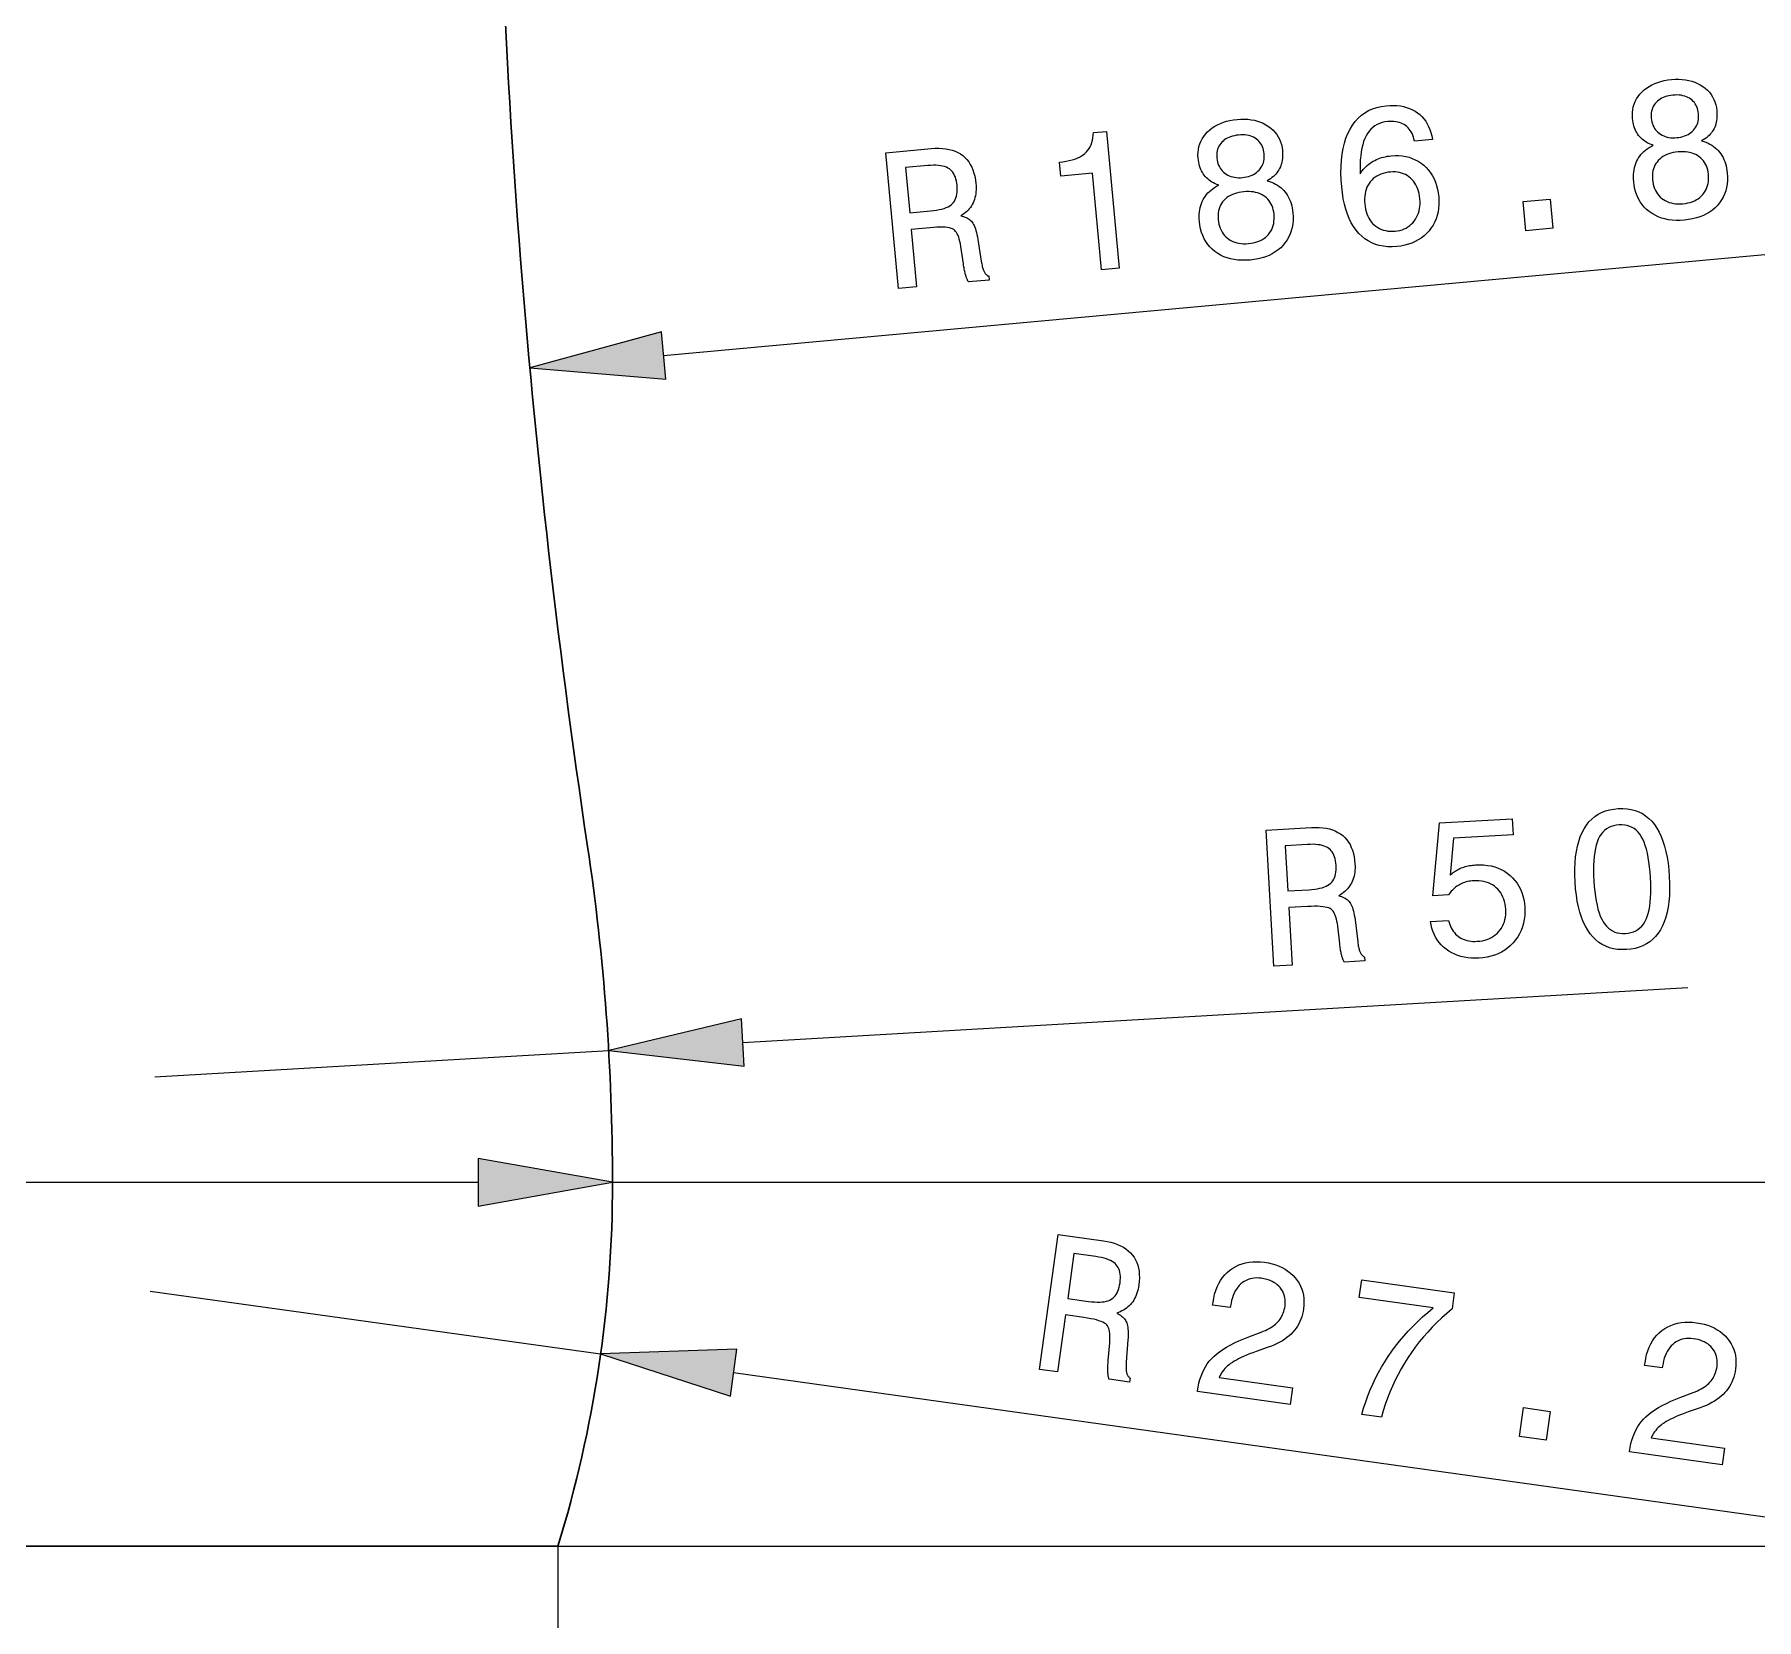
# Model space of a CAD drawing. Extents: x 0 to 297, y 0 to 420.
# Drawn here: x 154.89 to 192.76, y 146.54 to 181.4 of the extents above; entities that cross this region are included whole.
import ezdxf

# ---------------------------------------------------------------- set-up
doc = ezdxf.new("R2010")
doc.units = 0

msp = doc.modelspace()

# ---------------------------------------------------------------- linework, layer by layer
at = {"color": 7, "lineweight": 13}
for p, q in [((168.725, 174.341), (195.747, 176.822)), ((170.466, 159.232), (191.254, 160.44)), ((126.555, 156.158), (164.646, 156.158)), ((167.6, 156.158), (204.684, 156.158)), ((167.6, 156.158), (204.674, 156.158)), ((170.264, 151.974), (195.331, 148.469)), ((166.4, 148.158), (204.684, 148.158)), ((166.4, 148.158), (213.797, 148.158))]:
    msp.add_line(p, q, dxfattribs=at)
at = {"color": 7, "lineweight": 13, "ltscale": 0.25}
for p, q in [((157.533, 158.48), (167.516, 159.06)), ((157.434, 153.767), (167.338, 152.383))]:
    msp.add_line(p, q, dxfattribs=at)
at = {"color": 7, "lineweight": 30}
for p, q in [((166.4, 148.158), (124.8, 148.158)), ((166.35, 148.158), (124.85, 148.158))]:
    msp.add_line(p, q, dxfattribs=at)
at = {"color": 7, "lineweight": 13, "ltscale": 0.30615}
msp.add_line((166.4, 148.158), (166.4, 135.912), dxfattribs=at)
at = {"color": 7, "lineweight": 13}
for points in [[(190.489, 178.965), (190.448, 178.98), (190.41, 178.997), (190.374, 179.015), (190.339, 179.035), (190.306, 179.056), (190.275, 179.078), (190.246, 179.102), (190.219, 179.128), (190.194, 179.155), (190.17, 179.183), (190.148, 179.214), (190.129, 179.245), (190.111, 179.278), (190.094, 179.313), (190.08, 179.35), (190.068, 179.388), (190.057, 179.428), (190.048, 179.469), (190.041, 179.512), (190.036, 179.557), (190.033, 179.624), (190.034, 179.689), (190.042, 179.752), (190.054, 179.814), (190.072, 179.873), (190.095, 179.93), (190.124, 179.984), (190.158, 180.037), (190.198, 180.088), (190.242, 180.136), (190.292, 180.182), (190.344, 180.224), (190.401, 180.261), (190.461, 180.295), (190.524, 180.324), (190.591, 180.35), (190.661, 180.371), (190.735, 180.389), (190.812, 180.403), (190.893, 180.412), (190.975, 180.418), (191.054, 180.418), (191.13, 180.414), (191.203, 180.406), (191.274, 180.393), (191.342, 180.376), (191.406, 180.353), (191.468, 180.327), (191.527, 180.295), (191.584, 180.26), (191.636, 180.22), (191.684, 180.177), (191.727, 180.132), (191.765, 180.083), (191.798, 180.031), (191.826, 179.976), (191.849, 179.918), (191.868, 179.858), (191.881, 179.794), (191.89, 179.727), (191.893, 179.682), (191.894, 179.638), (191.893, 179.595), (191.89, 179.554), (191.885, 179.514), (191.878, 179.475), (191.869, 179.438), (191.858, 179.402), (191.844, 179.367), (191.829, 179.334), (191.811, 179.301), (191.791, 179.27), (191.77, 179.24), (191.745, 179.212), (191.719, 179.184), (191.691, 179.157), (191.66, 179.132), (191.627, 179.108), (191.592, 179.085), (191.555, 179.063), (191.605, 179.048), (191.652, 179.031), (191.697, 179.011), (191.74, 178.99), (191.781, 178.966), (191.82, 178.94), (191.856, 178.911), (191.89, 178.881), (191.922, 178.848), (191.952, 178.814), (191.979, 178.777), (192.004, 178.738), (192.027, 178.697), (192.047, 178.654), (192.065, 178.61), (192.08, 178.563), (192.094, 178.514), (192.105, 178.464), (192.113, 178.411), (192.12, 178.357), (192.124, 178.272), (192.124, 178.191), (192.117, 178.112), (192.104, 178.036), (192.086, 177.964), (192.061, 177.894), (192.031, 177.827), (191.994, 177.763), (191.952, 177.703), (191.904, 177.645), (191.851, 177.591), (191.794, 177.542), (191.732, 177.497), (191.666, 177.458), (191.595, 177.423), (191.52, 177.393), (191.441, 177.367), (191.358, 177.347), (191.27, 177.331), (191.177, 177.32), (191.085, 177.314), (190.995, 177.313), (190.909, 177.318), (190.827, 177.329), (190.748, 177.345), (190.672, 177.366), (190.6, 177.393), (190.532, 177.426), (190.466, 177.464), (190.404, 177.507), (190.347, 177.555), (190.295, 177.607), (190.247, 177.663), (190.206, 177.724), (190.169, 177.788), (190.138, 177.856), (190.111, 177.928), (190.09, 178.004), (190.075, 178.084), (190.064, 178.168), (190.06, 178.223), (190.059, 178.276), (190.061, 178.328), (190.065, 178.378), (190.072, 178.427), (190.082, 178.474), (190.094, 178.52), (190.109, 178.564), (190.126, 178.607), (190.146, 178.648), (190.169, 178.687), (190.194, 178.725), (190.222, 178.761), (190.252, 178.796), (190.285, 178.828), (190.321, 178.859), (190.359, 178.888), (190.4, 178.916), (190.443, 178.941)], [(190.449, 179.561), (190.454, 179.519), (190.462, 179.479), (190.473, 179.441), (190.486, 179.405), (190.502, 179.371), (190.521, 179.338), (190.542, 179.308), (190.566, 179.28), (190.593, 179.254), (190.622, 179.229), (190.654, 179.207), (190.687, 179.188), (190.722, 179.171), (190.758, 179.158), (190.796, 179.147), (190.836, 179.139), (190.877, 179.133), (190.92, 179.131), (190.965, 179.131), (191.011, 179.134), (191.057, 179.139), (191.101, 179.147), (191.143, 179.158), (191.183, 179.171), (191.221, 179.186), (191.257, 179.203), (191.29, 179.224), (191.322, 179.246), (191.351, 179.271), (191.378, 179.299), (191.402, 179.328), (191.424, 179.359), (191.442, 179.391), (191.458, 179.424), (191.47, 179.46), (191.48, 179.496), (191.486, 179.534), (191.49, 179.573), (191.49, 179.614), (191.488, 179.656), (191.483, 179.698), (191.475, 179.737), (191.464, 179.775), (191.451, 179.811), (191.436, 179.844), (191.417, 179.875), (191.397, 179.905), (191.373, 179.932), (191.347, 179.957), (191.318, 179.98), (191.288, 180.001), (191.255, 180.019), (191.22, 180.034), (191.184, 180.047), (191.145, 180.057), (191.105, 180.065), (191.063, 180.069), (191.019, 180.072), (190.973, 180.071), (190.925, 180.068), (190.878, 180.062), (190.833, 180.054), (190.79, 180.044), (190.75, 180.032), (190.712, 180.017), (190.676, 180), (190.643, 179.981), (190.612, 179.96), (190.583, 179.936), (190.556, 179.91), (190.532, 179.882), (190.511, 179.853), (190.493, 179.822), (190.478, 179.789), (190.466, 179.755), (190.456, 179.719), (190.45, 179.682), (190.447, 179.643), (190.446, 179.603)], [(185.633, 179.095), (185.238, 179.059), (185.228, 179.104), (185.216, 179.146), (185.202, 179.186), (185.186, 179.224), (185.167, 179.259), (185.147, 179.292), (185.124, 179.323), (185.099, 179.351), (185.073, 179.377), (185.044, 179.4), (185.013, 179.42), (184.98, 179.439), (184.946, 179.454), (184.909, 179.467), (184.871, 179.477), (184.831, 179.484), (184.789, 179.489), (184.745, 179.491), (184.7, 179.491), (184.652, 179.488), (184.589, 179.479), (184.529, 179.465), (184.472, 179.447), (184.419, 179.423), (184.369, 179.394), (184.324, 179.36), (184.281, 179.321), (184.242, 179.277), (184.207, 179.227), (184.175, 179.173), (184.147, 179.113), (184.122, 179.048), (184.101, 178.978), (184.083, 178.903), (184.068, 178.822), (184.057, 178.736), (184.049, 178.645), (184.045, 178.548), (184.044, 178.447), (184.047, 178.34), (184.069, 178.374), (184.093, 178.406), (184.119, 178.437), (184.145, 178.467), (184.173, 178.495), (184.202, 178.521), (184.233, 178.547), (184.264, 178.57), (184.297, 178.593), (184.332, 178.613), (184.367, 178.633), (184.403, 178.651), (184.44, 178.667), (184.479, 178.681), (184.518, 178.694), (184.558, 178.705), (184.6, 178.715), (184.642, 178.723), (184.686, 178.73), (184.73, 178.735), (184.814, 178.74), (184.894, 178.739), (184.972, 178.732), (185.048, 178.72), (185.12, 178.702), (185.19, 178.678), (185.258, 178.649), (185.322, 178.614), (185.384, 178.573), (185.444, 178.526), (185.499, 178.475), (185.549, 178.419), (185.595, 178.36), (185.635, 178.296), (185.671, 178.229), (185.702, 178.158), (185.727, 178.083), (185.748, 178.004), (185.763, 177.921), (185.774, 177.833), (185.779, 177.746), (185.779, 177.661), (185.772, 177.579), (185.759, 177.5), (185.741, 177.424), (185.717, 177.35), (185.686, 177.28), (185.65, 177.212), (185.608, 177.147), (185.56, 177.085), (185.507, 177.026), (185.45, 176.973), (185.389, 176.926), (185.325, 176.883), (185.256, 176.846), (185.183, 176.814), (185.106, 176.788), (185.025, 176.766), (184.941, 176.75), (184.852, 176.739), (184.749, 176.733), (184.65, 176.735), (184.556, 176.745), (184.466, 176.762), (184.38, 176.787), (184.299, 176.82), (184.221, 176.861), (184.148, 176.909), (184.079, 176.965), (184.014, 177.028), (183.954, 177.099), (183.899, 177.177), (183.849, 177.262), (183.804, 177.354), (183.764, 177.453), (183.729, 177.558), (183.699, 177.671), (183.674, 177.79), (183.654, 177.917), (183.639, 178.05), (183.628, 178.207), (183.623, 178.358), (183.625, 178.501), (183.633, 178.638), (183.648, 178.769), (183.67, 178.892), (183.698, 179.009), (183.733, 179.119), (183.774, 179.223), (183.822, 179.319), (183.876, 179.409), (183.936, 179.489), (184.001, 179.562), (184.072, 179.626), (184.148, 179.682), (184.23, 179.729), (184.318, 179.768), (184.411, 179.799), (184.51, 179.822), (184.614, 179.836), (184.698, 179.841), (184.778, 179.842), (184.855, 179.838), (184.93, 179.83), (185, 179.817), (185.068, 179.799), (185.133, 179.776), (185.194, 179.749), (185.252, 179.718), (185.307, 179.681), (185.358, 179.64), (185.405, 179.596), (185.448, 179.547), (185.487, 179.494), (185.522, 179.438), (185.552, 179.377), (185.578, 179.313), (185.601, 179.244), (185.619, 179.172)], [(178.355, 176.229), (178.16, 178.354), (177.463, 178.29), (177.435, 178.594), (177.509, 178.604), (177.58, 178.615), (177.646, 178.629), (177.708, 178.645), (177.766, 178.664), (177.82, 178.684), (177.869, 178.707), (177.915, 178.732), (177.956, 178.759), (177.993, 178.788), (178.026, 178.82), (178.056, 178.855), (178.083, 178.893), (178.106, 178.935), (178.126, 178.979), (178.143, 179.026), (178.157, 179.076), (178.167, 179.129), (178.174, 179.185), (178.177, 179.245), (178.469, 179.271), (178.745, 176.265)], [(180.934, 178.088), (180.894, 178.103), (180.856, 178.12), (180.819, 178.138), (180.785, 178.157), (180.752, 178.178), (180.721, 178.201), (180.692, 178.225), (180.665, 178.251), (180.639, 178.278), (180.616, 178.306), (180.594, 178.336), (180.574, 178.368), (180.556, 178.401), (180.54, 178.436), (180.526, 178.473), (180.513, 178.511), (180.503, 178.55), (180.494, 178.592), (180.487, 178.635), (180.482, 178.679), (180.478, 178.747), (180.48, 178.812), (180.487, 178.875), (180.5, 178.936), (180.518, 178.995), (180.541, 179.052), (180.57, 179.107), (180.604, 179.16), (180.643, 179.211), (180.688, 179.259), (180.737, 179.305), (180.79, 179.346), (180.846, 179.384), (180.906, 179.417), (180.97, 179.447), (181.036, 179.473), (181.107, 179.494), (181.181, 179.512), (181.258, 179.525), (181.339, 179.535), (181.421, 179.54), (181.5, 179.541), (181.576, 179.537), (181.649, 179.529), (181.72, 179.516), (181.787, 179.498), (181.852, 179.476), (181.914, 179.449), (181.973, 179.418), (182.03, 179.382), (182.082, 179.343), (182.13, 179.3), (182.172, 179.254), (182.21, 179.206), (182.243, 179.154), (182.272, 179.099), (182.295, 179.041), (182.313, 178.98), (182.327, 178.916), (182.336, 178.849), (182.339, 178.804), (182.34, 178.76), (182.339, 178.718), (182.336, 178.677), (182.331, 178.637), (182.324, 178.598), (182.314, 178.561), (182.303, 178.525), (182.29, 178.49), (182.274, 178.456), (182.257, 178.424), (182.237, 178.393), (182.215, 178.363), (182.191, 178.334), (182.165, 178.307), (182.136, 178.28), (182.106, 178.255), (182.073, 178.231), (182.038, 178.208), (182.001, 178.186), (182.05, 178.171), (182.098, 178.153), (182.143, 178.134), (182.186, 178.112), (182.227, 178.088), (182.265, 178.062), (182.302, 178.034), (182.336, 178.004), (182.368, 177.971), (182.397, 177.936), (182.425, 177.899), (182.45, 177.861), (182.472, 177.82), (182.493, 177.777), (182.51, 177.732), (182.526, 177.686), (182.539, 177.637), (182.55, 177.587), (182.559, 177.534), (182.565, 177.48), (182.57, 177.395), (182.569, 177.313), (182.562, 177.235), (182.55, 177.159), (182.531, 177.086), (182.507, 177.017), (182.476, 176.95), (182.44, 176.886), (182.398, 176.825), (182.35, 176.768), (182.297, 176.714), (182.24, 176.664), (182.178, 176.62), (182.112, 176.58), (182.041, 176.545), (181.966, 176.515), (181.887, 176.49), (181.803, 176.469), (181.715, 176.454), (181.623, 176.442), (181.53, 176.437), (181.441, 176.436), (181.355, 176.441), (181.273, 176.452), (181.194, 176.468), (181.118, 176.489), (181.046, 176.516), (180.977, 176.548), (180.912, 176.586), (180.85, 176.63), (180.793, 176.678), (180.74, 176.73), (180.693, 176.786), (180.651, 176.846), (180.615, 176.91), (180.583, 176.979), (180.557, 177.051), (180.536, 177.127), (180.52, 177.207), (180.51, 177.291), (180.506, 177.346), (180.505, 177.399), (180.507, 177.45), (180.511, 177.501), (180.518, 177.549), (180.527, 177.597), (180.539, 177.642), (180.554, 177.686), (180.572, 177.729), (180.592, 177.77), (180.615, 177.81), (180.64, 177.848), (180.668, 177.884), (180.698, 177.918), (180.731, 177.951), (180.767, 177.982), (180.805, 178.011), (180.845, 178.038), (180.889, 178.064)], [(180.894, 178.683), (180.9, 178.641), (180.908, 178.601), (180.918, 178.563), (180.932, 178.527), (180.948, 178.493), (180.966, 178.461), (180.988, 178.431), (181.012, 178.403), (181.038, 178.376), (181.068, 178.352), (181.099, 178.33), (181.132, 178.311), (181.167, 178.294), (181.204, 178.28), (181.242, 178.269), (181.281, 178.261), (181.323, 178.256), (181.366, 178.253), (181.41, 178.253), (181.457, 178.256), (181.503, 178.262), (181.547, 178.27), (181.589, 178.28), (181.629, 178.293), (181.667, 178.308), (181.702, 178.326), (181.736, 178.346), (181.767, 178.369), (181.796, 178.394), (181.823, 178.421), (181.848, 178.451), (181.869, 178.481), (181.888, 178.514), (181.903, 178.547), (181.916, 178.582), (181.925, 178.619), (181.932, 178.657), (181.935, 178.696), (181.936, 178.737), (181.934, 178.779), (181.928, 178.82), (181.921, 178.86), (181.91, 178.898), (181.897, 178.933), (181.881, 178.967), (181.863, 178.998), (181.842, 179.027), (181.819, 179.055), (181.793, 179.08), (181.764, 179.103), (181.733, 179.124), (181.7, 179.142), (181.666, 179.157), (181.629, 179.17), (181.591, 179.18), (181.551, 179.187), (181.508, 179.192), (181.464, 179.194), (181.418, 179.194), (181.371, 179.191), (181.324, 179.185), (181.279, 179.177), (181.236, 179.167), (181.196, 179.155), (181.158, 179.14), (181.122, 179.123), (181.089, 179.104), (181.057, 179.083), (181.029, 179.059), (181.002, 179.033), (180.978, 179.005), (180.957, 178.976), (180.939, 178.944), (180.924, 178.912), (180.911, 178.878), (180.902, 178.842), (180.896, 178.805), (180.892, 178.766), (180.892, 178.725)], [(173.889, 175.819), (173.615, 178.802), (174.612, 178.894), (174.698, 178.9), (174.781, 178.901), (174.859, 178.897), (174.934, 178.888), (175.005, 178.875), (175.073, 178.857), (175.136, 178.835), (175.196, 178.807), (175.252, 178.775), (175.304, 178.738), (175.352, 178.697), (175.396, 178.651), (175.435, 178.601), (175.47, 178.546), (175.501, 178.487), (175.528, 178.424), (175.551, 178.356), (175.569, 178.284), (175.583, 178.207), (175.593, 178.127), (175.596, 178.078), (175.598, 178.031), (175.597, 177.985), (175.594, 177.941), (175.589, 177.898), (175.581, 177.856), (175.572, 177.815), (175.561, 177.776), (175.547, 177.738), (175.531, 177.702), (175.513, 177.667), (175.493, 177.633), (175.472, 177.601), (175.447, 177.57), (175.421, 177.54), (175.393, 177.512), (175.363, 177.486), (175.331, 177.46), (175.297, 177.437), (175.26, 177.414), (175.293, 177.407), (175.324, 177.397), (175.353, 177.387), (175.381, 177.375), (175.407, 177.362), (175.431, 177.347), (175.453, 177.331), (175.474, 177.314), (175.493, 177.295), (175.51, 177.275), (175.526, 177.253), (175.541, 177.227), (175.556, 177.198), (175.569, 177.165), (175.582, 177.129), (175.594, 177.089), (175.606, 177.046), (175.617, 177), (175.627, 176.95), (175.636, 176.896), (175.712, 176.414), (175.717, 176.384), (175.722, 176.355), (175.728, 176.328), (175.734, 176.303), (175.74, 176.279), (175.746, 176.257), (175.752, 176.237), (175.759, 176.219), (175.766, 176.202), (175.773, 176.187), (175.781, 176.173), (175.789, 176.16), (175.797, 176.148), (175.807, 176.136), (175.817, 176.126), (175.827, 176.116), (175.838, 176.107), (175.85, 176.098), (175.863, 176.091), (175.876, 176.084), (175.883, 176.002), (175.432, 175.961), (175.425, 175.97), (175.418, 175.981), (175.412, 175.993), (175.406, 176.005), (175.399, 176.019), (175.393, 176.033), (175.387, 176.049), (175.382, 176.065), (175.376, 176.083), (175.37, 176.101), (175.365, 176.121), (175.359, 176.142), (175.354, 176.164), (175.348, 176.188), (175.343, 176.213), (175.338, 176.239), (175.332, 176.267), (175.327, 176.296), (175.322, 176.327), (175.317, 176.359), (175.26, 176.743), (175.251, 176.799), (175.24, 176.851), (175.228, 176.898), (175.215, 176.942), (175.2, 176.981), (175.184, 177.015), (175.166, 177.046), (175.148, 177.072), (175.127, 177.094), (175.106, 177.112), (175.081, 177.127), (175.049, 177.139), (175.012, 177.149), (174.969, 177.157), (174.919, 177.162), (174.864, 177.165), (174.802, 177.165), (174.735, 177.163), (174.661, 177.159), (174.581, 177.153), (174.172, 177.115), (174.288, 175.856)], [(190.477, 178.215), (190.484, 178.161), (190.493, 178.111), (190.506, 178.062), (190.522, 178.017), (190.541, 177.974), (190.563, 177.934), (190.588, 177.896), (190.616, 177.861), (190.647, 177.828), (190.681, 177.798), (190.718, 177.771), (190.757, 177.748), (190.798, 177.727), (190.842, 177.711), (190.887, 177.697), (190.934, 177.687), (190.984, 177.68), (191.035, 177.677), (191.089, 177.677), (191.144, 177.681), (191.2, 177.688), (191.253, 177.697), (191.303, 177.71), (191.351, 177.725), (191.396, 177.744), (191.438, 177.765), (191.478, 177.79), (191.514, 177.817), (191.549, 177.847), (191.58, 177.881), (191.608, 177.916), (191.633, 177.954), (191.654, 177.994), (191.672, 178.036), (191.686, 178.079), (191.697, 178.125), (191.704, 178.172), (191.708, 178.222), (191.708, 178.274), (191.705, 178.327), (191.699, 178.377), (191.69, 178.424), (191.677, 178.469), (191.662, 178.511), (191.643, 178.551), (191.622, 178.589), (191.597, 178.624), (191.569, 178.656), (191.538, 178.686), (191.505, 178.714), (191.468, 178.739), (191.429, 178.761), (191.388, 178.78), (191.345, 178.795), (191.3, 178.807), (191.252, 178.816), (191.202, 178.822), (191.15, 178.825), (191.096, 178.825), (191.04, 178.821), (190.984, 178.814), (190.931, 178.805), (190.88, 178.793), (190.833, 178.778), (190.788, 178.76), (190.746, 178.74), (190.706, 178.717), (190.669, 178.691), (190.635, 178.663), (190.604, 178.632), (190.576, 178.598), (190.551, 178.563), (190.529, 178.526), (190.512, 178.487), (190.497, 178.446), (190.486, 178.403), (190.479, 178.359), (190.475, 178.312), (190.474, 178.264)], [(174.534, 178.518), (174.047, 178.474), (174.138, 177.481), (174.598, 177.523), (174.666, 177.53), (174.729, 177.54), (174.788, 177.551), (174.843, 177.564), (174.893, 177.579), (174.939, 177.596), (174.98, 177.615), (175.017, 177.636), (175.049, 177.659), (175.077, 177.683), (175.101, 177.71), (175.122, 177.74), (175.14, 177.773), (175.155, 177.808), (175.167, 177.847), (175.175, 177.888), (175.181, 177.932), (175.184, 177.978), (175.183, 178.028), (175.18, 178.08), (175.174, 178.131), (175.165, 178.179), (175.154, 178.224), (175.141, 178.266), (175.125, 178.304), (175.107, 178.339), (175.086, 178.371), (175.063, 178.399), (175.037, 178.425), (175.009, 178.447), (174.978, 178.466), (174.943, 178.482), (174.904, 178.496), (174.862, 178.507), (174.817, 178.515), (174.767, 178.521), (174.715, 178.525), (174.658, 178.525), (174.598, 178.523)], [(185.359, 177.791), (185.352, 177.848), (185.342, 177.903), (185.329, 177.954), (185.313, 178.003), (185.294, 178.05), (185.272, 178.094), (185.247, 178.135), (185.219, 178.173), (185.188, 178.209), (185.154, 178.242), (185.118, 178.272), (185.08, 178.299), (185.04, 178.321), (184.999, 178.34), (184.955, 178.356), (184.911, 178.368), (184.864, 178.376), (184.816, 178.38), (184.766, 178.381), (184.714, 178.378), (184.657, 178.371), (184.602, 178.36), (184.551, 178.347), (184.502, 178.33), (184.456, 178.311), (184.413, 178.287), (184.373, 178.261), (184.335, 178.232), (184.301, 178.199), (184.269, 178.163), (184.241, 178.125), (184.216, 178.084), (184.195, 178.041), (184.177, 177.995), (184.163, 177.948), (184.152, 177.898), (184.145, 177.845), (184.142, 177.791), (184.142, 177.734), (184.146, 177.675), (184.153, 177.617), (184.163, 177.561), (184.176, 177.508), (184.192, 177.458), (184.212, 177.41), (184.234, 177.365), (184.259, 177.323), (184.288, 177.284), (184.32, 177.248), (184.354, 177.214), (184.391, 177.184), (184.431, 177.157), (184.472, 177.134), (184.515, 177.115), (184.56, 177.1), (184.607, 177.088), (184.657, 177.08), (184.708, 177.076), (184.761, 177.075), (184.816, 177.079), (184.869, 177.085), (184.919, 177.095), (184.967, 177.109), (185.013, 177.126), (185.056, 177.146), (185.096, 177.17), (185.135, 177.198), (185.171, 177.228), (185.204, 177.263), (185.235, 177.3), (185.264, 177.341), (185.288, 177.383), (185.31, 177.427), (185.327, 177.473), (185.341, 177.521), (185.352, 177.572), (185.359, 177.623), (185.362, 177.677), (185.362, 177.733)], [(180.923, 177.337), (180.929, 177.284), (180.939, 177.233), (180.952, 177.185), (180.967, 177.14), (180.986, 177.097), (181.008, 177.056), (181.033, 177.019), (181.062, 176.983), (181.093, 176.951), (181.127, 176.921), (181.164, 176.894), (181.203, 176.87), (181.244, 176.85), (181.287, 176.833), (181.332, 176.82), (181.38, 176.81), (181.429, 176.803), (181.481, 176.8), (181.534, 176.8), (181.59, 176.804), (181.646, 176.81), (181.699, 176.82), (181.749, 176.833), (181.797, 176.848), (181.842, 176.867), (181.884, 176.888), (181.923, 176.913), (181.96, 176.94), (181.994, 176.97), (182.026, 177.003), (182.054, 177.039), (182.079, 177.077), (182.1, 177.117), (182.118, 177.158), (182.132, 177.202), (182.143, 177.248), (182.15, 177.295), (182.154, 177.345), (182.154, 177.396), (182.151, 177.45), (182.145, 177.5), (182.135, 177.547), (182.123, 177.592), (182.108, 177.634), (182.089, 177.674), (182.067, 177.711), (182.043, 177.746), (182.015, 177.779), (181.984, 177.809), (181.95, 177.837), (181.914, 177.862), (181.875, 177.884), (181.834, 177.902), (181.791, 177.918), (181.745, 177.93), (181.698, 177.939), (181.648, 177.945), (181.596, 177.948), (181.542, 177.947), (181.485, 177.944), (181.429, 177.937), (181.376, 177.928), (181.326, 177.916), (181.278, 177.901), (181.234, 177.883), (181.191, 177.863), (181.152, 177.84), (181.115, 177.814), (181.081, 177.786), (181.05, 177.754), (181.021, 177.721), (180.996, 177.685), (180.975, 177.648), (180.957, 177.609), (180.943, 177.568), (180.932, 177.526), (180.924, 177.481), (180.92, 177.435), (180.92, 177.387)], [(187.689, 177.086), (187.63, 177.727), (188.224, 177.781), (188.283, 177.141)], [(168.678, 174.86), (165.783, 174.071), (168.773, 173.822)], [(185.59, 161.896), (185.99, 161.919), (186.001, 161.874), (186.015, 161.831), (186.03, 161.79), (186.049, 161.752), (186.069, 161.715), (186.092, 161.681), (186.117, 161.649), (186.144, 161.619), (186.174, 161.591), (186.206, 161.566), (186.24, 161.543), (186.276, 161.522), (186.313, 161.505), (186.352, 161.49), (186.393, 161.478), (186.435, 161.468), (186.478, 161.461), (186.524, 161.457), (186.571, 161.456), (186.619, 161.458), (186.678, 161.463), (186.734, 161.472), (186.788, 161.484), (186.839, 161.5), (186.888, 161.519), (186.934, 161.542), (186.977, 161.569), (187.018, 161.598), (187.057, 161.632), (187.092, 161.669), (187.125, 161.709), (187.154, 161.751), (187.179, 161.795), (187.2, 161.841), (187.217, 161.889), (187.231, 161.939), (187.241, 161.992), (187.247, 162.046), (187.249, 162.103), (187.247, 162.162), (187.242, 162.221), (187.233, 162.278), (187.221, 162.333), (187.206, 162.384), (187.186, 162.433), (187.164, 162.479), (187.138, 162.523), (187.108, 162.564), (187.075, 162.602), (187.038, 162.637), (186.999, 162.669), (186.957, 162.698), (186.913, 162.723), (186.867, 162.743), (186.818, 162.761), (186.767, 162.774), (186.714, 162.784), (186.659, 162.79), (186.601, 162.792), (186.542, 162.79), (186.507, 162.787), (186.473, 162.783), (186.44, 162.778), (186.407, 162.771), (186.375, 162.763), (186.344, 162.753), (186.314, 162.743), (186.284, 162.73), (186.255, 162.717), (186.227, 162.702), (186.199, 162.686), (186.172, 162.668), (186.146, 162.649), (186.121, 162.629), (186.097, 162.608), (186.073, 162.585), (186.05, 162.561), (186.029, 162.536), (186.007, 162.509), (185.987, 162.481), (185.644, 162.461), (185.788, 164.062), (187.387, 164.155), (187.408, 163.801), (186.096, 163.725), (186.023, 162.912), (186.044, 162.932), (186.066, 162.951), (186.088, 162.969), (186.112, 162.986), (186.136, 163.002), (186.161, 163.018), (186.186, 163.032), (186.213, 163.046), (186.24, 163.059), (186.269, 163.071), (186.298, 163.082), (186.327, 163.092), (186.357, 163.101), (186.388, 163.109), (186.419, 163.117), (186.451, 163.123), (186.484, 163.128), (186.517, 163.133), (186.55, 163.136), (186.585, 163.139), (186.675, 163.141), (186.762, 163.138), (186.846, 163.129), (186.927, 163.115), (187.005, 163.095), (187.079, 163.069), (187.15, 163.037), (187.217, 163), (187.281, 162.957), (187.342, 162.908), (187.399, 162.855), (187.45, 162.798), (187.496, 162.737), (187.537, 162.673), (187.572, 162.604), (187.601, 162.532), (187.625, 162.457), (187.644, 162.377), (187.657, 162.294), (187.665, 162.207), (187.668, 162.114), (187.664, 162.025), (187.654, 161.939), (187.638, 161.856), (187.615, 161.776), (187.587, 161.699), (187.552, 161.626), (187.512, 161.556), (187.465, 161.489), (187.412, 161.426), (187.354, 161.366), (187.292, 161.313), (187.226, 161.265), (187.156, 161.223), (187.082, 161.186), (187.004, 161.155), (186.922, 161.13), (186.836, 161.11), (186.747, 161.096), (186.653, 161.088), (186.57, 161.086), (186.489, 161.088), (186.411, 161.095), (186.336, 161.108), (186.263, 161.125), (186.192, 161.147), (186.125, 161.175), (186.06, 161.207), (185.997, 161.244), (185.937, 161.286), (185.881, 161.332), (185.83, 161.382), (185.783, 161.434), (185.741, 161.491), (185.704, 161.55), (185.672, 161.613), (185.644, 161.679), (185.622, 161.748), (185.604, 161.82)], [(188.773, 162.763), (188.767, 162.912), (188.767, 163.053), (188.772, 163.188), (188.784, 163.316), (188.801, 163.436), (188.823, 163.55), (188.852, 163.657), (188.886, 163.757), (188.926, 163.849), (188.971, 163.935), (189.022, 164.014), (189.079, 164.085), (189.14, 164.148), (189.207, 164.204), (189.279, 164.252), (189.357, 164.292), (189.44, 164.325), (189.528, 164.35), (189.622, 164.367), (189.72, 164.377), (189.82, 164.379), (189.916, 164.373), (190.007, 164.358), (190.093, 164.335), (190.175, 164.305), (190.253, 164.266), (190.325, 164.219), (190.394, 164.163), (190.458, 164.1), (190.517, 164.028), (190.571, 163.949), (190.621, 163.862), (190.666, 163.766), (190.706, 163.664), (190.742, 163.553), (190.772, 163.435), (190.798, 163.309), (190.819, 163.175), (190.835, 163.033), (190.846, 162.884), (190.852, 162.735), (190.853, 162.593), (190.847, 162.458), (190.836, 162.33), (190.82, 162.209), (190.797, 162.096), (190.769, 161.989), (190.736, 161.89), (190.696, 161.798), (190.651, 161.713), (190.601, 161.636), (190.545, 161.566), (190.483, 161.503), (190.416, 161.448), (190.344, 161.401), (190.266, 161.361), (190.183, 161.329), (190.094, 161.304), (190, 161.287), (189.901, 161.277), (189.801, 161.275), (189.707, 161.281), (189.616, 161.296), (189.53, 161.318), (189.448, 161.349), (189.371, 161.388), (189.298, 161.435), (189.229, 161.491), (189.165, 161.554), (189.105, 161.625), (189.05, 161.705), (189, 161.792), (188.954, 161.887), (188.914, 161.989), (188.878, 162.099), (188.847, 162.217), (188.822, 162.342), (188.801, 162.475), (188.784, 162.615)], [(189.186, 162.787), (189.194, 162.667), (189.205, 162.553), (189.219, 162.447), (189.236, 162.347), (189.255, 162.254), (189.276, 162.167), (189.301, 162.088), (189.328, 162.015), (189.358, 161.949), (189.39, 161.89), (189.425, 161.837), (189.463, 161.791), (189.505, 161.75), (189.549, 161.715), (189.597, 161.686), (189.647, 161.663), (189.701, 161.646), (189.757, 161.635), (189.817, 161.63), (189.88, 161.63), (189.943, 161.637), (190.002, 161.649), (190.057, 161.666), (190.109, 161.689), (190.156, 161.718), (190.2, 161.752), (190.24, 161.791), (190.276, 161.836), (190.308, 161.886), (190.336, 161.942), (190.361, 162.004), (190.382, 162.072), (190.4, 162.148), (190.415, 162.229), (190.426, 162.318), (190.434, 162.413), (190.438, 162.515), (190.439, 162.623), (190.437, 162.738), (190.432, 162.86), (190.423, 162.982), (190.412, 163.097), (190.398, 163.204), (190.382, 163.305), (190.363, 163.399), (190.342, 163.486), (190.318, 163.566), (190.291, 163.638), (190.262, 163.704), (190.23, 163.763), (190.196, 163.815), (190.158, 163.861), (190.117, 163.901), (190.073, 163.936), (190.026, 163.964), (189.975, 163.987), (189.921, 164.004), (189.865, 164.015), (189.804, 164.02), (189.741, 164.019), (189.679, 164.013), (189.62, 164.001), (189.565, 163.983), (189.514, 163.96), (189.466, 163.931), (189.422, 163.897), (189.382, 163.857), (189.346, 163.812), (189.313, 163.761), (189.284, 163.704), (189.259, 163.642), (189.237, 163.573), (189.219, 163.497), (189.204, 163.416), (189.192, 163.327), (189.184, 163.232), (189.179, 163.131), (189.178, 163.023), (189.18, 162.908)], [(182.15, 160.913), (181.976, 163.903), (182.976, 163.962), (183.062, 163.964), (183.144, 163.963), (183.223, 163.956), (183.298, 163.945), (183.368, 163.93), (183.435, 163.91), (183.497, 163.885), (183.556, 163.855), (183.611, 163.821), (183.662, 163.783), (183.708, 163.74), (183.751, 163.693), (183.788, 163.641), (183.822, 163.585), (183.851, 163.525), (183.876, 163.461), (183.896, 163.393), (183.912, 163.32), (183.923, 163.243), (183.93, 163.162), (183.932, 163.113), (183.932, 163.066), (183.929, 163.02), (183.925, 162.976), (183.918, 162.933), (183.91, 162.892), (183.899, 162.851), (183.886, 162.813), (183.871, 162.775), (183.854, 162.739), (183.835, 162.705), (183.814, 162.672), (183.791, 162.64), (183.766, 162.61), (183.739, 162.582), (183.71, 162.555), (183.679, 162.529), (183.646, 162.505), (183.611, 162.482), (183.574, 162.461), (183.606, 162.452), (183.637, 162.442), (183.666, 162.431), (183.693, 162.418), (183.719, 162.404), (183.742, 162.388), (183.764, 162.372), (183.784, 162.354), (183.802, 162.334), (183.819, 162.314), (183.834, 162.291), (183.848, 162.264), (183.862, 162.235), (183.874, 162.201), (183.886, 162.165), (183.897, 162.125), (183.907, 162.081), (183.916, 162.035), (183.925, 161.984), (183.932, 161.931), (183.992, 161.446), (183.996, 161.416), (184, 161.387), (184.005, 161.36), (184.01, 161.334), (184.015, 161.311), (184.021, 161.288), (184.026, 161.268), (184.032, 161.249), (184.039, 161.232), (184.045, 161.217), (184.052, 161.203), (184.06, 161.19), (184.068, 161.177), (184.077, 161.166), (184.087, 161.155), (184.097, 161.144), (184.108, 161.135), (184.12, 161.126), (184.132, 161.118), (184.144, 161.111), (184.149, 161.029), (183.697, 161.003), (183.69, 161.013), (183.684, 161.023), (183.678, 161.035), (183.672, 161.048), (183.666, 161.062), (183.661, 161.076), (183.655, 161.092), (183.65, 161.109), (183.645, 161.126), (183.64, 161.145), (183.635, 161.165), (183.63, 161.186), (183.626, 161.209), (183.621, 161.233), (183.616, 161.258), (183.612, 161.284), (183.608, 161.312), (183.603, 161.342), (183.599, 161.372), (183.595, 161.404), (183.552, 161.79), (183.544, 161.847), (183.535, 161.899), (183.525, 161.947), (183.513, 161.99), (183.499, 162.03), (183.484, 162.065), (183.468, 162.096), (183.45, 162.123), (183.43, 162.146), (183.41, 162.164), (183.385, 162.18), (183.354, 162.193), (183.317, 162.204), (183.274, 162.213), (183.225, 162.22), (183.169, 162.225), (183.108, 162.228), (183.04, 162.228), (182.967, 162.226), (182.887, 162.223), (182.476, 162.199), (182.55, 160.936)], [(182.885, 163.589), (182.397, 163.561), (182.455, 162.565), (182.916, 162.592), (182.984, 162.597), (183.048, 162.604), (183.107, 162.613), (183.162, 162.625), (183.213, 162.638), (183.259, 162.654), (183.3, 162.671), (183.338, 162.691), (183.371, 162.712), (183.4, 162.736), (183.424, 162.762), (183.446, 162.791), (183.466, 162.823), (183.482, 162.858), (183.495, 162.896), (183.505, 162.937), (183.512, 162.981), (183.516, 163.027), (183.518, 163.077), (183.516, 163.129), (183.512, 163.181), (183.505, 163.229), (183.495, 163.274), (183.483, 163.316), (183.469, 163.355), (183.451, 163.39), (183.432, 163.423), (183.409, 163.452), (183.385, 163.478), (183.357, 163.501), (183.327, 163.521), (183.292, 163.539), (183.254, 163.554), (183.213, 163.566), (183.167, 163.577), (183.118, 163.584), (183.066, 163.589), (183.009, 163.592), (182.949, 163.591)], [(170.435, 159.752), (167.516, 159.06), (170.496, 158.712)], [(164.646, 155.637), (167.6, 156.158), (164.646, 156.679)], [(176.99, 152.043), (177.405, 155.01), (178.397, 154.871), (178.482, 154.857), (178.562, 154.839), (178.638, 154.818), (178.709, 154.792), (178.775, 154.763), (178.837, 154.73), (178.893, 154.694), (178.945, 154.654), (178.992, 154.609), (179.034, 154.562), (179.072, 154.51), (179.104, 154.456), (179.131, 154.398), (179.153, 154.337), (179.17, 154.272), (179.181, 154.204), (179.188, 154.133), (179.189, 154.059), (179.185, 153.981), (179.176, 153.9), (179.168, 153.852), (179.159, 153.806), (179.148, 153.762), (179.135, 153.719), (179.12, 153.678), (179.103, 153.639), (179.085, 153.602), (179.065, 153.566), (179.043, 153.533), (179.019, 153.501), (178.994, 153.47), (178.967, 153.442), (178.938, 153.416), (178.908, 153.391), (178.875, 153.368), (178.842, 153.348), (178.806, 153.329), (178.769, 153.311), (178.73, 153.296), (178.69, 153.283), (178.72, 153.268), (178.748, 153.252), (178.774, 153.235), (178.798, 153.217), (178.82, 153.198), (178.841, 153.178), (178.859, 153.158), (178.875, 153.136), (178.889, 153.114), (178.901, 153.09), (178.912, 153.065), (178.92, 153.036), (178.928, 153.004), (178.934, 152.969), (178.938, 152.931), (178.941, 152.89), (178.942, 152.845), (178.942, 152.797), (178.94, 152.747), (178.937, 152.692), (178.901, 152.206), (178.899, 152.175), (178.898, 152.146), (178.897, 152.118), (178.897, 152.092), (178.897, 152.068), (178.898, 152.045), (178.9, 152.024), (178.902, 152.005), (178.905, 151.987), (178.909, 151.971), (178.913, 151.955), (178.918, 151.941), (178.923, 151.927), (178.93, 151.914), (178.937, 151.901), (178.945, 151.889), (178.954, 151.878), (178.964, 151.867), (178.974, 151.857), (178.985, 151.847), (178.974, 151.766), (178.525, 151.828), (178.52, 151.839), (178.516, 151.851), (178.513, 151.864), (178.509, 151.878), (178.506, 151.892), (178.504, 151.908), (178.502, 151.924), (178.5, 151.942), (178.498, 151.96), (178.497, 151.979), (178.496, 152), (178.495, 152.021), (178.495, 152.044), (178.495, 152.069), (178.496, 152.094), (178.497, 152.121), (178.498, 152.149), (178.499, 152.179), (178.501, 152.21), (178.504, 152.242), (178.537, 152.629), (178.54, 152.686), (178.542, 152.739), (178.541, 152.788), (178.537, 152.833), (178.532, 152.874), (178.524, 152.912), (178.514, 152.945), (178.502, 152.975), (178.487, 153.002), (178.47, 153.024), (178.449, 153.044), (178.421, 153.063), (178.387, 153.081), (178.347, 153.098), (178.3, 153.115), (178.247, 153.13), (178.187, 153.145), (178.121, 153.159), (178.048, 153.171), (177.969, 153.183), (177.562, 153.24), (177.387, 151.987)], [(178.235, 154.523), (177.751, 154.591), (177.613, 153.604), (178.07, 153.54), (178.138, 153.531), (178.202, 153.526), (178.262, 153.523), (178.318, 153.524), (178.37, 153.527), (178.418, 153.533), (178.463, 153.542), (178.503, 153.554), (178.54, 153.569), (178.572, 153.586), (178.602, 153.607), (178.629, 153.632), (178.654, 153.659), (178.677, 153.69), (178.697, 153.725), (178.715, 153.763), (178.731, 153.804), (178.744, 153.849), (178.755, 153.898), (178.764, 153.949), (178.769, 154.001), (178.772, 154.049), (178.772, 154.095), (178.768, 154.139), (178.761, 154.18), (178.751, 154.218), (178.738, 154.254), (178.722, 154.287), (178.703, 154.317), (178.681, 154.345), (178.655, 154.371), (178.624, 154.395), (178.59, 154.417), (178.552, 154.437), (178.509, 154.456), (178.463, 154.473), (178.412, 154.488), (178.357, 154.502), (178.298, 154.513)], [(180.465, 151.557), (180.467, 151.57), (180.481, 151.656), (180.499, 151.739), (180.52, 151.818), (180.546, 151.894), (180.574, 151.967), (180.607, 152.036), (180.643, 152.101), (180.683, 152.163), (180.727, 152.222), (180.774, 152.277), (180.827, 152.33), (180.886, 152.382), (180.951, 152.433), (181.024, 152.482), (181.102, 152.531), (181.188, 152.579), (181.28, 152.625), (181.378, 152.671), (181.484, 152.716), (181.595, 152.759), (181.867, 152.862), (181.915, 152.881), (181.96, 152.9), (182.003, 152.921), (182.044, 152.943), (182.082, 152.965), (182.118, 152.989), (182.152, 153.013), (182.183, 153.038), (182.211, 153.065), (182.238, 153.092), (182.262, 153.121), (182.284, 153.15), (182.305, 153.182), (182.323, 153.214), (182.339, 153.248), (182.354, 153.283), (182.367, 153.32), (182.377, 153.358), (182.386, 153.397), (182.393, 153.438), (182.397, 153.484), (182.399, 153.529), (182.397, 153.573), (182.391, 153.615), (182.382, 153.657), (182.369, 153.696), (182.353, 153.735), (182.334, 153.771), (182.311, 153.807), (182.284, 153.841), (182.254, 153.874), (182.222, 153.903), (182.187, 153.93), (182.15, 153.955), (182.11, 153.977), (182.067, 153.996), (182.022, 154.013), (181.974, 154.027), (181.924, 154.038), (181.871, 154.047), (181.818, 154.053), (181.767, 154.054), (181.717, 154.052), (181.67, 154.045), (181.624, 154.035), (181.58, 154.02), (181.537, 154.002), (181.497, 153.979), (181.458, 153.953), (181.421, 153.923), (181.386, 153.889), (181.353, 153.851), (181.324, 153.811), (181.297, 153.768), (181.273, 153.721), (181.252, 153.671), (181.234, 153.618), (181.218, 153.561), (181.205, 153.502), (181.194, 153.439), (181.189, 153.404), (180.801, 153.458), (180.809, 153.518), (180.825, 153.61), (180.845, 153.697), (180.87, 153.779), (180.9, 153.857), (180.935, 153.93), (180.975, 153.998), (181.019, 154.062), (181.068, 154.121), (181.122, 154.176), (181.181, 154.225), (181.243, 154.27), (181.309, 154.308), (181.378, 154.341), (181.45, 154.367), (181.524, 154.387), (181.602, 154.402), (181.683, 154.41), (181.767, 154.412), (181.854, 154.409), (181.944, 154.399), (182.029, 154.384), (182.111, 154.365), (182.189, 154.342), (182.262, 154.314), (182.332, 154.282), (182.397, 154.246), (182.458, 154.205), (182.516, 154.159), (182.569, 154.11), (182.618, 154.055), (182.663, 153.998), (182.701, 153.938), (182.734, 153.876), (182.761, 153.811), (182.782, 153.745), (182.797, 153.676), (182.806, 153.604), (182.81, 153.531), (182.807, 153.455), (182.799, 153.377), (182.789, 153.316), (182.776, 153.258), (182.76, 153.201), (182.741, 153.147), (182.719, 153.094), (182.694, 153.044), (182.667, 152.995), (182.636, 152.948), (182.602, 152.904), (182.565, 152.861), (182.526, 152.82), (182.483, 152.781), (182.436, 152.744), (182.387, 152.708), (182.335, 152.674), (182.279, 152.641), (182.22, 152.611), (182.158, 152.582), (182.093, 152.555), (182.025, 152.529), (181.757, 152.437), (181.682, 152.41), (181.612, 152.383), (181.545, 152.356), (181.483, 152.329), (181.425, 152.303), (181.371, 152.276), (181.322, 152.25), (181.276, 152.224), (181.234, 152.198), (181.197, 152.172), (181.163, 152.146), (181.13, 152.119), (181.1, 152.09), (181.072, 152.061), (181.046, 152.031), (181.021, 152), (180.999, 151.968), (180.979, 151.934), (180.961, 151.9), (180.944, 151.865), (182.556, 151.639), (182.505, 151.272)], [(184.081, 151.052), (184.122, 151.191), (184.167, 151.328), (184.216, 151.462), (184.268, 151.593), (184.324, 151.722), (184.384, 151.849), (184.448, 151.973), (184.515, 152.094), (184.586, 152.213), (184.661, 152.33), (184.74, 152.444), (184.824, 152.556), (184.911, 152.667), (185.004, 152.776), (185.1, 152.884), (185.201, 152.989), (185.307, 153.093), (185.417, 153.196), (185.531, 153.296), (185.65, 153.395), (184.026, 153.622), (184.08, 154.013), (186.116, 153.728), (186.066, 153.373), (185.951, 153.276), (185.84, 153.177), (185.733, 153.075), (185.63, 152.971), (185.531, 152.865), (185.436, 152.756), (185.345, 152.646), (185.257, 152.533), (185.174, 152.417), (185.095, 152.3), (185.019, 152.18), (184.947, 152.058), (184.88, 151.933), (184.816, 151.806), (184.756, 151.676), (184.699, 151.544), (184.647, 151.41), (184.599, 151.273), (184.554, 151.133), (184.513, 150.991)], [(189.967, 150.229), (189.969, 150.241), (189.983, 150.328), (190.001, 150.41), (190.022, 150.49), (190.048, 150.566), (190.077, 150.638), (190.109, 150.707), (190.145, 150.773), (190.185, 150.835), (190.229, 150.893), (190.276, 150.949), (190.329, 151.001), (190.388, 151.053), (190.454, 151.104), (190.526, 151.154), (190.605, 151.203), (190.69, 151.25), (190.782, 151.297), (190.88, 151.343), (190.986, 151.387), (191.097, 151.431), (191.369, 151.533), (191.417, 151.552), (191.462, 151.572), (191.505, 151.592), (191.546, 151.614), (191.584, 151.637), (191.62, 151.66), (191.654, 151.685), (191.685, 151.71), (191.714, 151.736), (191.74, 151.764), (191.764, 151.792), (191.786, 151.822), (191.807, 151.853), (191.825, 151.886), (191.842, 151.919), (191.856, 151.955), (191.869, 151.991), (191.879, 152.029), (191.888, 152.069), (191.895, 152.109), (191.9, 152.156), (191.901, 152.201), (191.899, 152.245), (191.893, 152.287), (191.884, 152.328), (191.871, 152.368), (191.855, 152.406), (191.836, 152.443), (191.813, 152.479), (191.786, 152.513), (191.757, 152.545), (191.724, 152.575), (191.69, 152.602), (191.652, 152.626), (191.612, 152.648), (191.57, 152.667), (191.524, 152.684), (191.477, 152.698), (191.426, 152.71), (191.373, 152.719), (191.32, 152.724), (191.269, 152.726), (191.22, 152.723), (191.172, 152.717), (191.126, 152.706), (191.082, 152.692), (191.039, 152.673), (190.999, 152.651), (190.96, 152.625), (190.923, 152.594), (190.888, 152.56), (190.856, 152.523), (190.826, 152.483), (190.799, 152.439), (190.775, 152.392), (190.754, 152.342), (190.736, 152.289), (190.72, 152.233), (190.707, 152.173), (190.696, 152.111), (190.691, 152.075), (190.303, 152.129), (190.312, 152.19), (190.327, 152.282), (190.347, 152.369), (190.373, 152.451), (190.402, 152.529), (190.437, 152.602), (190.477, 152.67), (190.521, 152.734), (190.57, 152.793), (190.624, 152.847), (190.683, 152.897), (190.746, 152.941), (190.811, 152.98), (190.88, 153.012), (190.952, 153.039), (191.026, 153.059), (191.104, 153.073), (191.185, 153.082), (191.269, 153.084), (191.356, 153.08), (191.446, 153.07), (191.531, 153.056), (191.613, 153.037), (191.691, 153.014), (191.764, 152.986), (191.834, 152.954), (191.899, 152.917), (191.961, 152.876), (192.018, 152.831), (192.071, 152.781), (192.12, 152.727), (192.165, 152.669), (192.203, 152.609), (192.236, 152.547), (192.263, 152.483), (192.284, 152.416), (192.299, 152.347), (192.308, 152.276), (192.312, 152.202), (192.309, 152.126), (192.301, 152.048), (192.291, 151.988), (192.278, 151.929), (192.262, 151.873), (192.243, 151.818), (192.221, 151.766), (192.196, 151.715), (192.169, 151.667), (192.138, 151.62), (192.104, 151.575), (192.067, 151.533), (192.028, 151.492), (191.985, 151.453), (191.939, 151.415), (191.889, 151.379), (191.837, 151.345), (191.781, 151.313), (191.722, 151.282), (191.66, 151.253), (191.595, 151.226), (191.527, 151.201), (191.259, 151.108), (191.184, 151.081), (191.114, 151.054), (191.048, 151.027), (190.985, 151.001), (190.927, 150.974), (190.873, 150.948), (190.824, 150.922), (190.778, 150.895), (190.737, 150.869), (190.699, 150.844), (190.665, 150.817), (190.633, 150.79), (190.602, 150.762), (190.574, 150.733), (190.548, 150.703), (190.523, 150.671), (190.501, 150.639), (190.481, 150.606), (190.463, 150.572), (190.447, 150.536), (192.058, 150.311), (192.007, 149.943)], [(170.336, 152.49), (167.338, 152.383), (170.192, 151.458)], [(187.547, 150.567), (187.636, 151.204), (188.227, 151.121), (188.138, 150.484)]]:
    msp.add_lwpolyline(points, close=True, dxfattribs=at)
at = {"color": 7, "lineweight": 30}
for centre, radius, start, end in [((351.877, 191.158), 186.877, 179.99999, 188.49691), ((117.6, 156.158), 50, 0, 8.4969), ((140.334, 156.158), 27.267, 342.9385, 360)]:
    msp.add_arc(centre, radius, start, end, dxfattribs=at)
at = {"color": 7, "lineweight": 13}
for points in [[(168.678, 174.86), (165.783, 174.071), (168.678, 174.86), (168.773, 173.822)], [(170.435, 159.752), (167.516, 159.06), (170.435, 159.752), (170.496, 158.712)], [(164.646, 155.637), (167.6, 156.158), (164.646, 155.637), (164.646, 156.679)], [(170.336, 152.49), (167.338, 152.383), (170.336, 152.49), (170.192, 151.458)]]:
    msp.add_solid(points, dxfattribs=at)

doc.saveas('drawing.dxf')
